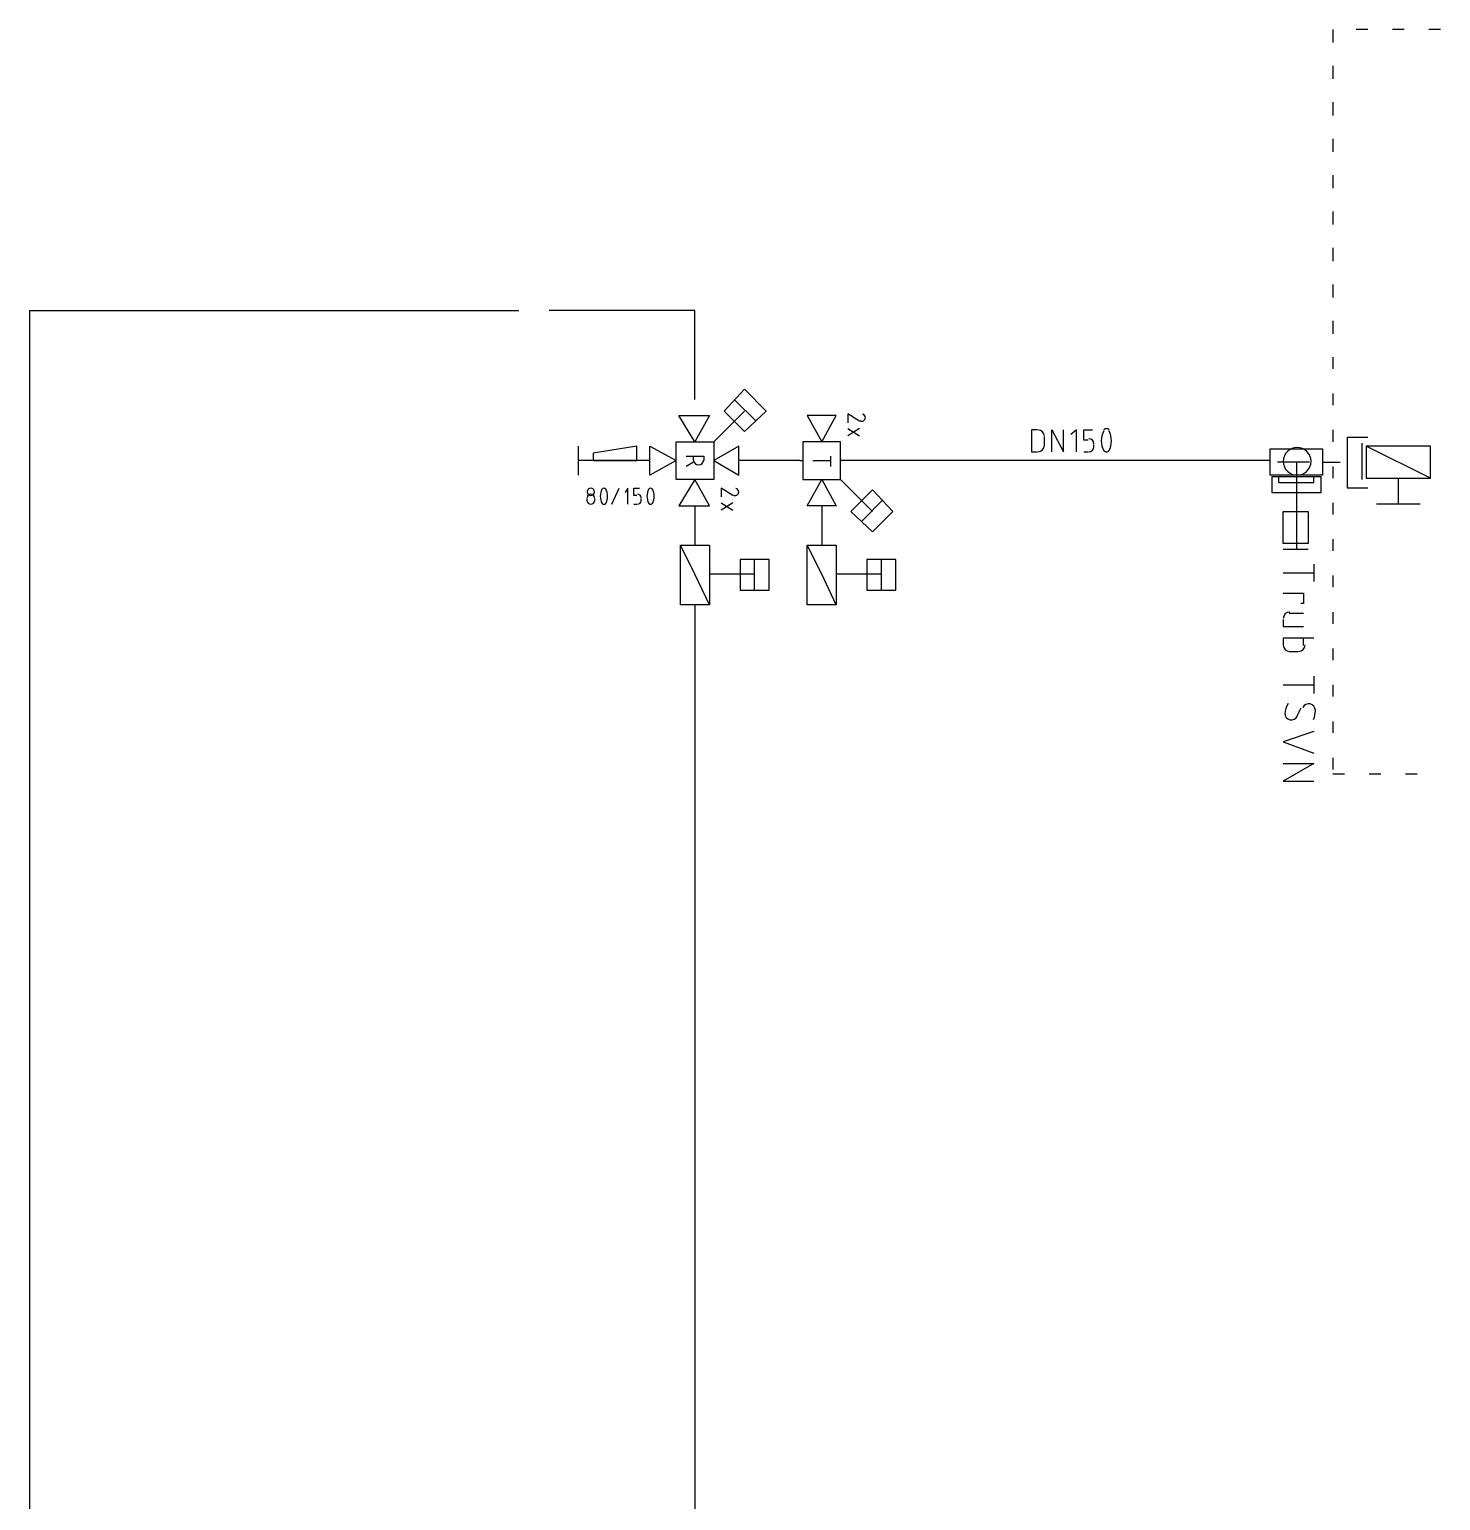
# Model space of a CAD drawing. Header units: millimetres. Extents: x 0 to 33.1, y 1.5 to 45.3.
# Drawn here: x 22.611 to 24.226, y 17.833 to 19.516 of the extents above; entities that cross this region are included whole.
import ezdxf

# ---------------------------------------------------------------- set-up
doc = ezdxf.new("R2010")
doc.units = ezdxf.units.MM
doc.header["$MEASUREMENT"] = 0
doc.layers.get('0').update_dxf_attribs({"linetype": 'CONTINUOUS'})

msp = doc.modelspace()

# ---------------------------------------------------------------- linework, layer by layer
at = {"color": 140, "linetype": 'Continuous'}
for p, q in [((24.1028, 19.5161), (24.1028, 19.5011)), ((24.1428, 19.5161), (24.1294, 19.5161)), ((24.1844, 19.5161), (24.1711, 19.5161)), ((24.2261, 19.5161), (24.2128, 19.5161)), ((24.1028, 19.4744), (24.1028, 19.4594)), ((24.1028, 19.4328), (24.1028, 19.4178)), ((24.1028, 19.3911), (24.1028, 19.3761)), ((24.1028, 19.3494), (24.1028, 19.3344)), ((24.1028, 19.3078), (24.1028, 19.2928)), ((24.1028, 19.2661), (24.1028, 19.2511)), ((24.1028, 19.2244), (24.1028, 19.2094)), ((24.1028, 19.1828), (24.1028, 19.1678)), ((24.1028, 19.1411), (24.1028, 19.1278)), ((24.1028, 19.0994), (24.1028, 19.0861)), ((24.1028, 19.0578), (24.1028, 19.0444)), ((24.1194, 18.9911), (24.1194, 19.0494)), ((24.1194, 19.0494), (24.1428, 19.0494)), ((24.1194, 18.9911), (24.1194, 19.0494)), ((24.1194, 19.0494), (24.1428, 19.0494)), ((24.1194, 18.9911), (24.1194, 19.0494)), ((24.1194, 19.0494), (24.1411, 19.0494)), ((24.1194, 18.9911), (24.1194, 19.0494)), ((24.1194, 19.0494), (24.1428, 19.0494)), ((24.1194, 18.9911), (24.1194, 19.0494)), ((24.1194, 19.0494), (24.1428, 19.0494)), ((24.1361, 19.0428), (24.1361, 19.0011)), ((24.1361, 19.0428), (24.1361, 19.0011)), ((24.1361, 19.0428), (24.1361, 19.0011)), ((24.1361, 19.0428), (24.1361, 19.0011)), ((24.1361, 19.0428), (24.1361, 19.0011)), ((24.2144, 19.0394), (24.1411, 19.0394)), ((24.1411, 19.0394), (24.1411, 19.0028)), ((24.2144, 19.0028), (24.1411, 19.0394)), ((24.2144, 19.0394), (24.1411, 19.0394)), ((24.1411, 19.0394), (24.1411, 19.0028)), ((24.2144, 19.0028), (24.1411, 19.0394)), ((24.2144, 19.0028), (24.2144, 19.0394)), ((24.2144, 19.0028), (24.2144, 19.0394)), ((24.1028, 19.0161), (24.1028, 19.0028)), ((24.1428, 18.9911), (24.1194, 18.9911)), ((24.1428, 18.9911), (24.1194, 18.9911)), ((24.1411, 18.9911), (24.1194, 18.9911)), ((24.1428, 18.9911), (24.1194, 18.9911)), ((24.1428, 18.9911), (24.1194, 18.9911)), ((24.1411, 19.0028), (24.2144, 19.0028)), ((24.1411, 19.0028), (24.2144, 19.0028)), ((24.1778, 18.9728), (24.1778, 19.0028)), ((24.1778, 18.9728), (24.1778, 19.0028)), ((24.1028, 18.9744), (24.1028, 18.9611)), ((24.2028, 18.9728), (24.1528, 18.9728)), ((24.2028, 18.9728), (24.1528, 18.9728)), ((24.2028, 18.9728), (24.1778, 18.9728)), ((24.2028, 18.9728), (24.1778, 18.9728)), ((24.1028, 18.9328), (24.1028, 18.9194)), ((24.1028, 18.8911), (24.1028, 18.8778)), ((24.1028, 18.8494), (24.1028, 18.8361)), ((24.1028, 18.8078), (24.1028, 18.7944)), ((24.1028, 18.7661), (24.1028, 18.7528)), ((24.1028, 18.7244), (24.1028, 18.7111)), ((24.1028, 18.6828), (24.1028, 18.6694)), ((24.1028, 18.6644), (24.1161, 18.6644)), ((24.1444, 18.6644), (24.1578, 18.6644)), ((24.1861, 18.6644), (24.1994, 18.6644))]:
    msp.add_line(p, q, dxfattribs=at)
at = {"color": 7, "linetype": 'Continuous'}
for p, q in [((22.6111, 19.1944), (22.6111, 19.1944)), ((22.6111, 19.1944), (22.6111, 17.3278)), ((22.6111, 19.1944), (23.1711, 19.1944)), ((23.3728, 19.1944), (23.2061, 19.1944)), ((23.3728, 19.1944), (23.2528, 19.1944)), ((23.3728, 19.0928), (23.3728, 19.1944)), ((23.3211, 19.0228), (23.2394, 19.0228)), ((23.4928, 19.0228), (23.4228, 19.0228)), ((23.6511, 19.0228), (23.5428, 19.0228)), ((24.0311, 19.0228), (23.6511, 19.0228)), ((23.3728, 18.9711), (23.3728, 18.9261)), ((23.5178, 18.9711), (23.5178, 18.9261)), ((23.3728, 18.8578), (23.3728, 17.7378))]:
    msp.add_line(p, q, dxfattribs=at)
at = {"color": 0, "linetype": 'Continuous'}
for p, q in [((23.4294, 19.1044), (23.4061, 19.0794)), ((23.4428, 19.0678), (23.4178, 19.0928)), ((23.4544, 19.0794), (23.4294, 19.1044)), ((23.3728, 19.0444), (23.3544, 19.0744)), ((23.3544, 19.0744), (23.3894, 19.0744)), ((23.3894, 19.0744), (23.3728, 19.0444)), ((23.4294, 19.0794), (23.3944, 19.0444)), ((23.4061, 19.0794), (23.4294, 19.0561)), ((23.4294, 19.0561), (23.4544, 19.0794)), ((23.5344, 19.0744), (23.5011, 19.0744)), ((23.5011, 19.0744), (23.5178, 19.0444)), ((23.5178, 19.0444), (23.5344, 19.0744)), ((23.5611, 19.0678), (23.5478, 19.0761)), ((23.5478, 19.0761), (23.5478, 19.0661)), ((23.5478, 19.0594), (23.5611, 19.0511)), ((23.5611, 19.0594), (23.5478, 19.0511)), ((23.7644, 19.0578), (23.7578, 19.0578)), ((23.7578, 19.0578), (23.7578, 19.0328)), ((23.7811, 19.0328), (23.7811, 19.0578)), ((23.7811, 19.0578), (23.7944, 19.0328)), ((23.7944, 19.0328), (23.7944, 19.0578)), ((23.8094, 19.0578), (23.8028, 19.0528)), ((23.8094, 19.0328), (23.8094, 19.0578)), ((23.8178, 19.0461), (23.8178, 19.0578)), ((23.8178, 19.0578), (23.8278, 19.0578)), ((23.2394, 19.0061), (23.2394, 19.0394)), ((23.3061, 19.0394), (23.2561, 19.0311)), ((23.3061, 19.0228), (23.3061, 19.0394)), ((23.3211, 19.0061), (23.3211, 19.0394)), ((23.3211, 19.0394), (23.3511, 19.0228)), ((23.3511, 19.0011), (23.3511, 19.0444)), ((23.3511, 19.0444), (23.3944, 19.0444)), ((23.3944, 19.0444), (23.3944, 19.0011)), ((23.4228, 19.0394), (23.3944, 19.0228)), ((23.4228, 19.0061), (23.4228, 19.0394)), ((23.4961, 19.0444), (23.4961, 19.0011)), ((23.5394, 19.0444), (23.4961, 19.0444)), ((23.5394, 19.0011), (23.5394, 19.0444)), ((23.7728, 19.0394), (23.7728, 19.0494)), ((23.8228, 19.0461), (23.8178, 19.0461)), ((23.8294, 19.0378), (23.8294, 19.0411)), ((23.2561, 19.0311), (23.2561, 19.0228)), ((23.2561, 19.0228), (23.3061, 19.0228)), ((23.3511, 19.0228), (23.3211, 19.0061)), ((23.3628, 19.0278), (23.3828, 19.0278)), ((23.3711, 19.0228), (23.3711, 19.0278)), ((23.3828, 19.0278), (23.3828, 19.0228)), ((23.3944, 19.0228), (23.4228, 19.0061)), ((23.4928, 19.0228), (23.4961, 19.0228)), ((23.5078, 19.0228), (23.5278, 19.0228)), ((23.5278, 19.0278), (23.5278, 19.0161)), ((23.5428, 19.0228), (23.5394, 19.0228)), ((23.7578, 19.0328), (23.7644, 19.0328)), ((23.8178, 19.0328), (23.8228, 19.0328)), ((24.0311, 19.0061), (24.0311, 19.0361)), ((24.0311, 19.0361), (24.0911, 19.0361)), ((24.0911, 19.0361), (24.0911, 19.0061)), ((23.3711, 19.0211), (23.3628, 19.0161)), ((24.0911, 19.0061), (24.0311, 19.0061)), ((24.0611, 19.0211), (24.0611, 18.9211)), ((24.0911, 19.0211), (24.1111, 19.0211)), ((24.0911, 19.0211), (24.1111, 19.0211)), ((24.0911, 19.0211), (24.1094, 19.0211)), ((24.0911, 19.0211), (24.1094, 19.0211)), ((24.0911, 19.0211), (24.1094, 19.0211)), ((23.2778, 18.9728), (23.2861, 18.9911)), ((23.2961, 18.9911), (23.2928, 18.9861)), ((23.2961, 18.9728), (23.2961, 18.9911)), ((23.3028, 18.9828), (23.3028, 18.9911)), ((23.3028, 18.9911), (23.3094, 18.9911)), ((23.3944, 19.0011), (23.3511, 19.0011)), ((23.3728, 19.0011), (23.3544, 18.9711)), ((23.3894, 18.9711), (23.3728, 19.0011)), ((23.4161, 18.9828), (23.4028, 18.9911)), ((23.4028, 18.9911), (23.4028, 18.9811)), ((23.4961, 19.0011), (23.5394, 19.0011)), ((23.5011, 18.9711), (23.5178, 19.0011)), ((23.5178, 19.0011), (23.5344, 18.9711)), ((23.5761, 18.9644), (23.5394, 19.0011)), ((23.5511, 18.9644), (23.5761, 18.9894)), ((23.5761, 18.9894), (23.5994, 18.9644)), ((24.0328, 19.0044), (24.0328, 18.9861)), ((24.0328, 19.0044), (24.0894, 19.0044)), ((24.0411, 18.9978), (24.0411, 19.0044)), ((24.0411, 18.9978), (24.0611, 18.9978)), ((24.0611, 18.9978), (24.0811, 18.9978)), ((24.0811, 18.9978), (24.0811, 19.0044)), ((24.0894, 18.9861), (24.0894, 19.0044)), ((23.2494, 18.9761), (23.2494, 18.9794)), ((23.2578, 18.9794), (23.2578, 18.9761)), ((23.3061, 18.9828), (23.3028, 18.9828)), ((23.3028, 18.9728), (23.3061, 18.9728)), ((23.3111, 18.9761), (23.3111, 18.9794)), ((23.3544, 18.9711), (23.3894, 18.9711)), ((23.4028, 18.9744), (23.4161, 18.9661)), ((23.4161, 18.9744), (23.4028, 18.9661)), ((23.5344, 18.9711), (23.5011, 18.9711)), ((23.5878, 18.9778), (23.5628, 18.9528)), ((24.0328, 18.9861), (24.0611, 18.9861)), ((24.0611, 18.9861), (24.0894, 18.9861)), ((23.5761, 18.9411), (23.5511, 18.9644)), ((23.5994, 18.9644), (23.5761, 18.9411)), ((24.0461, 18.9278), (24.0461, 18.9644)), ((24.0461, 18.9644), (24.0744, 18.9644)), ((24.0744, 18.9644), (24.0744, 18.9278)), ((23.3728, 18.8928), (23.3561, 18.9261)), ((23.3561, 18.8578), (23.3561, 18.9261)), ((23.3561, 18.9261), (23.3894, 18.9261)), ((23.3894, 18.9261), (23.3894, 18.8578)), ((23.5178, 18.8928), (23.5011, 18.9261)), ((23.5011, 18.8578), (23.5011, 18.9261)), ((23.5011, 18.9261), (23.5344, 18.9261)), ((23.5344, 18.9261), (23.5344, 18.8578)), ((24.0744, 18.9278), (24.0461, 18.9278)), ((24.0744, 18.9211), (24.0461, 18.9211)), ((23.4578, 18.9094), (23.4244, 18.9094)), ((23.4244, 18.9094), (23.4244, 18.8744)), ((23.4411, 18.8744), (23.4411, 18.9094)), ((23.4578, 18.8744), (23.4578, 18.9094)), ((23.6028, 18.9094), (23.5694, 18.9094)), ((23.5694, 18.9094), (23.5694, 18.8744)), ((23.5861, 18.8744), (23.5861, 18.9094)), ((23.6028, 18.8744), (23.6028, 18.9094)), ((24.0811, 18.9044), (24.0811, 18.8844)), ((24.0811, 18.9044), (24.0811, 18.8844)), ((23.3894, 18.8578), (23.3728, 18.8928)), ((23.4411, 18.8928), (23.3894, 18.8928)), ((23.5344, 18.8578), (23.5178, 18.8928)), ((23.5861, 18.8928), (23.5344, 18.8928)), ((24.0461, 18.8944), (24.0811, 18.8944)), ((24.0461, 18.8944), (24.0811, 18.8944)), ((23.4244, 18.8744), (23.4578, 18.8744)), ((23.5694, 18.8744), (23.6028, 18.8744)), ((24.0461, 18.8711), (24.0694, 18.8711)), ((24.0461, 18.8711), (24.0694, 18.8711)), ((24.0694, 18.8711), (24.0694, 18.8594)), ((24.0694, 18.8711), (24.0694, 18.8594)), ((23.3894, 18.8578), (23.3561, 18.8578)), ((23.5344, 18.8578), (23.5011, 18.8578)), ((24.0694, 18.8594), (24.0661, 18.8594)), ((24.0694, 18.8594), (24.0661, 18.8594)), ((24.0461, 18.8411), (24.0461, 18.8328)), ((24.0461, 18.8411), (24.0461, 18.8328)), ((24.0694, 18.8478), (24.0528, 18.8478)), ((24.0694, 18.8478), (24.0528, 18.8478)), ((24.0461, 18.8328), (24.0694, 18.8328)), ((24.0461, 18.8328), (24.0694, 18.8328)), ((24.0811, 18.8194), (24.0461, 18.8194)), ((24.0461, 18.8194), (24.0461, 18.8111)), ((24.0811, 18.8194), (24.0461, 18.8194)), ((24.0461, 18.8194), (24.0461, 18.8111)), ((24.0694, 18.8111), (24.0694, 18.8194)), ((24.0694, 18.8111), (24.0694, 18.8194)), ((24.0528, 18.8044), (24.0628, 18.8044)), ((24.0528, 18.8044), (24.0628, 18.8044)), ((24.0811, 18.7761), (24.0811, 18.7561)), ((24.0811, 18.7761), (24.0811, 18.7561)), ((24.0461, 18.7661), (24.0811, 18.7661)), ((24.0461, 18.7661), (24.0811, 18.7661)), ((24.0661, 18.7394), (24.0611, 18.7294)), ((24.0661, 18.7394), (24.0611, 18.7294)), ((24.0811, 18.7128), (24.0461, 18.7011)), ((24.0811, 18.7128), (24.0461, 18.7011)), ((24.0461, 18.7011), (24.0811, 18.6878)), ((24.0461, 18.7011), (24.0811, 18.6878)), ((24.0461, 18.6761), (24.0811, 18.6761)), ((24.0811, 18.6761), (24.0461, 18.6561)), ((24.0461, 18.6761), (24.0811, 18.6761)), ((24.0811, 18.6761), (24.0461, 18.6561)), ((24.0461, 18.6561), (24.0811, 18.6561)), ((24.0461, 18.6561), (24.0811, 18.6561))]:
    msp.add_line(p, q, dxfattribs=at)
at = {"color": 142, "linetype": 'Continuous'}
msp.add_line((24.0761, 19.0211), (24.0394, 19.0211), dxfattribs=at)
at = {"color": 0, "linetype": 'Continuous'}
for points in [[(23.5678, 19.0719), (23.5678, 19.0738), (23.5665, 19.0754), (23.5647, 19.076)], [(23.5657, 19.0683), (23.5669, 19.069), (23.5678, 19.0704), (23.5678, 19.0719)], [(23.5614, 19.0685), (23.5628, 19.0676), (23.5643, 19.0675), (23.5657, 19.0683)], [(23.7728, 19.0503), (23.7728, 19.0544), (23.7694, 19.0578), (23.7653, 19.0578)], [(23.8407, 19.0568), (23.8368, 19.0496), (23.8368, 19.041), (23.8407, 19.0338)], [(23.8436, 19.0594), (23.8422, 19.0594), (23.841, 19.0587), (23.8403, 19.0578)], [(23.8469, 19.0578), (23.8463, 19.0587), (23.845, 19.0594), (23.8436, 19.0594)], [(23.8465, 19.0338), (23.8504, 19.041), (23.8504, 19.0496), (23.8465, 19.0568)], [(23.7653, 19.0328), (23.7694, 19.0328), (23.7728, 19.0361), (23.7728, 19.0403)], [(23.8294, 19.0419), (23.8294, 19.0451), (23.8268, 19.0478), (23.8236, 19.0478)], [(23.8236, 19.0328), (23.8268, 19.0328), (23.8294, 19.0354), (23.8294, 19.0386)], [(23.3711, 19.0236), (23.3711, 19.0204), (23.3738, 19.0178), (23.3769, 19.0178)], [(23.3769, 19.0178), (23.3801, 19.0178), (23.3828, 19.0204), (23.3828, 19.0236)], [(23.8403, 19.0344), (23.841, 19.0335), (23.8422, 19.0328), (23.8436, 19.0328)], [(23.8436, 19.0328), (23.845, 19.0328), (23.8463, 19.0335), (23.8469, 19.0344)], [(24.0619, 19.0378), (24.0532, 19.0378), (24.0461, 19.0307), (24.0461, 19.0219)], [(24.0461, 19.0219), (24.0461, 19.0132), (24.0532, 19.0061), (24.0619, 19.0061)], [(24.0778, 19.0219), (24.0778, 19.0307), (24.0707, 19.0378), (24.0619, 19.0378)], [(24.0619, 19.0061), (24.0707, 19.0061), (24.0778, 19.0132), (24.0778, 19.0219)], [(23.2536, 18.9911), (23.2512, 18.9911), (23.2494, 18.9893), (23.2494, 18.9869)], [(23.2578, 18.9869), (23.2578, 18.9893), (23.256, 18.9911), (23.2536, 18.9911)], [(23.2665, 18.9903), (23.2638, 18.9851), (23.2638, 18.9789), (23.2665, 18.9736)], [(23.2686, 18.9911), (23.2678, 18.9911), (23.2671, 18.9907), (23.2667, 18.9901)], [(23.2706, 18.9901), (23.2701, 18.9907), (23.2694, 18.9911), (23.2686, 18.9911)], [(23.2707, 18.9736), (23.2735, 18.9789), (23.2735, 18.9851), (23.2707, 18.9903)], [(23.3199, 18.9903), (23.3171, 18.9851), (23.3171, 18.9789), (23.3199, 18.9736)], [(23.3219, 18.9911), (23.3211, 18.9911), (23.3204, 18.9907), (23.32, 18.9901)], [(23.3239, 18.9901), (23.3235, 18.9907), (23.3228, 18.9911), (23.3219, 18.9911)], [(23.324, 18.9736), (23.3268, 18.9789), (23.3268, 18.9851), (23.324, 18.9903)], [(23.4228, 18.9869), (23.4228, 18.9887), (23.4215, 18.9904), (23.4197, 18.991)], [(23.2494, 18.9869), (23.2494, 18.9846), (23.2512, 18.9828), (23.2536, 18.9828)], [(23.2536, 18.9844), (23.2512, 18.9844), (23.2494, 18.9826), (23.2494, 18.9803)], [(23.2494, 18.9769), (23.2494, 18.9747), (23.2512, 18.9728), (23.2536, 18.9728)], [(23.2536, 18.9828), (23.256, 18.9828), (23.2578, 18.9846), (23.2578, 18.9869)], [(23.2578, 18.9803), (23.2578, 18.9826), (23.256, 18.9844), (23.2536, 18.9844)], [(23.2536, 18.9728), (23.256, 18.9728), (23.2578, 18.9747), (23.2578, 18.9769)], [(23.2667, 18.9737), (23.2671, 18.9732), (23.2678, 18.9728), (23.2686, 18.9728)], [(23.2686, 18.9728), (23.2694, 18.9728), (23.2701, 18.9732), (23.2706, 18.9737)], [(23.3111, 18.9803), (23.3111, 18.9826), (23.3093, 18.9844), (23.3069, 18.9844)], [(23.3069, 18.9728), (23.3093, 18.9728), (23.3111, 18.9747), (23.3111, 18.9769)], [(23.32, 18.9737), (23.3204, 18.9732), (23.3211, 18.9728), (23.3219, 18.9728)], [(23.3219, 18.9728), (23.3228, 18.9728), (23.3235, 18.9732), (23.3239, 18.9737)], [(23.4164, 18.9833), (23.4176, 18.9826), (23.4193, 18.9826), (23.4207, 18.9833)], [(23.4207, 18.9833), (23.4219, 18.984), (23.4228, 18.9854), (23.4228, 18.9869)], [(24.0536, 18.8494), (24.0494, 18.8494), (24.0461, 18.8461), (24.0461, 18.8419)], [(24.0536, 18.8494), (24.0494, 18.8494), (24.0461, 18.8461), (24.0461, 18.8419)], [(24.0461, 18.8119), (24.0461, 18.8078), (24.0494, 18.8044), (24.0536, 18.8044)], [(24.0461, 18.8119), (24.0461, 18.8078), (24.0494, 18.8044), (24.0536, 18.8044)], [(24.0636, 18.8044), (24.0678, 18.8044), (24.0711, 18.8078), (24.0711, 18.8119)], [(24.0636, 18.8044), (24.0678, 18.8044), (24.0711, 18.8078), (24.0711, 18.8119)], [(24.0518, 18.7447), (24.0493, 18.7413), (24.0479, 18.7371), (24.0478, 18.7329)], [(24.0518, 18.7447), (24.0493, 18.7413), (24.0479, 18.7371), (24.0478, 18.7329)], [(24.0769, 18.7443), (24.0736, 18.745), (24.0701, 18.7435), (24.0686, 18.7403)], [(24.0769, 18.7443), (24.0736, 18.745), (24.0701, 18.7435), (24.0686, 18.7403)], [(24.0828, 18.7369), (24.0828, 18.7404), (24.0804, 18.7435), (24.0769, 18.7443)], [(24.0828, 18.7369), (24.0828, 18.7404), (24.0804, 18.7435), (24.0769, 18.7443)], [(24.0808, 18.7267), (24.0821, 18.7299), (24.0828, 18.7332), (24.0828, 18.7367)], [(24.0808, 18.7267), (24.0821, 18.7299), (24.0828, 18.7332), (24.0828, 18.7367)], [(24.0478, 18.7336), (24.0478, 18.7301), (24.0501, 18.7271), (24.0536, 18.7263)], [(24.0478, 18.7336), (24.0478, 18.7301), (24.0501, 18.7271), (24.0536, 18.7263)], [(24.0536, 18.7263), (24.0569, 18.7256), (24.0604, 18.7271), (24.0619, 18.7301)], [(24.0536, 18.7263), (24.0569, 18.7256), (24.0604, 18.7271), (24.0619, 18.7301)]]:
    msp.add_open_spline(points, degree=3, dxfattribs=at)

doc.saveas('drawing.dxf')
